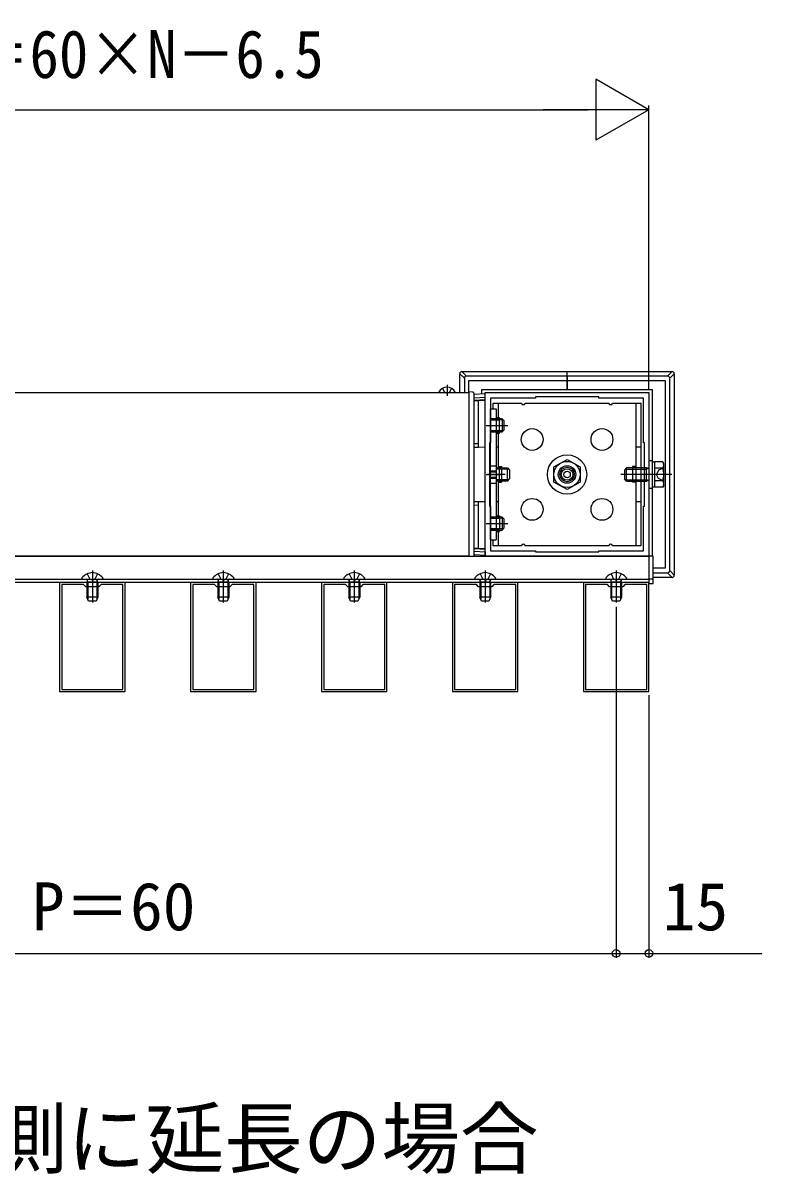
# Model space of a CAD drawing. Units: millimetres, scale not verified. Extents: x -875 to 875, y -1310 to 1300.
# Drawn here: x -389.3 to -220, y -498.8 to -235.1 of the extents above; entities that cross this region are included whole.
import ezdxf
from ezdxf.enums import TextEntityAlignment as Align

# ---------------------------------------------------------------- set-up
doc = ezdxf.new("R2010")
doc.units = ezdxf.units.MM
doc.header["$LTSCALE"] = 4
for name, color, linetype in [('0-1_USER1', 3, 'Continuous'), ('0-2_YKK_11', 7, 'Continuous'), ('0-3_YKK_12', 2, 'Continuous'), ('0-4_YKK_13', 4, 'Continuous'), ('0-5_YKK_D', 6, 'Continuous')]:
    doc.layers.add(name, color=color, linetype=linetype)
doc.styles.add('ＭＳ ゴシック', font='')
doc.styles.get('ＭＳ ゴシック').set_extended_font_data('MS Gothic')

msp = doc.modelspace()

# ---------------------------------------------------------------- linework, layer by layer
at = {"layer": '0-2_YKK_11'}
for points in [[(-283.43, -357.32), (-283.43, -319.82), (-245.93, -319.82), (-245.93, -357.32)], [(-271.93, -356.32), (-257.43, -356.32), (-257.43, -356.07), (-247.18, -356.07), (-247.18, -345.82), (-246.93, -345.82), (-246.93, -331.32), (-247.18, -331.32), (-247.18, -321.07), (-257.43, -321.07), (-257.43, -320.82), (-271.93, -320.82), (-271.93, -321.07), (-282.18, -321.07), (-282.18, -331.32), (-282.43, -331.32), (-282.43, -345.82), (-282.18, -345.82), (-282.18, -356.07), (-271.93, -356.07)], [(-365.93, -388.32), (-365.93, -363.32), (-380.93, -363.32), (-380.93, -388.32)], [(-366.43, -387.82), (-366.43, -363.82), (-371.43, -363.82), (-371.93, -364.32), (-374.93, -364.32), (-375.43, -363.82), (-380.43, -363.82), (-380.43, -387.82)], [(-335.93, -388.32), (-335.93, -363.32), (-350.93, -363.32), (-350.93, -388.32)], [(-336.43, -387.82), (-336.43, -363.82), (-341.43, -363.82), (-341.93, -364.32), (-344.93, -364.32), (-345.43, -363.82), (-350.43, -363.82), (-350.43, -387.82)], [(-305.93, -388.32), (-305.93, -363.32), (-320.93, -363.32), (-320.93, -388.32)], [(-306.43, -387.82), (-306.43, -363.82), (-311.43, -363.82), (-311.93, -364.32), (-314.93, -364.32), (-315.43, -363.82), (-320.43, -363.82), (-320.43, -387.82)], [(-275.93, -388.32), (-275.93, -363.32), (-290.93, -363.32), (-290.93, -388.32)], [(-276.43, -387.82), (-276.43, -363.82), (-281.43, -363.82), (-281.93, -364.32), (-284.93, -364.32), (-285.43, -363.82), (-290.43, -363.82), (-290.43, -387.82)], [(-245.93, -388.32), (-245.93, -363.32), (-260.93, -363.32), (-260.93, -388.32)], [(-246.43, -387.82), (-246.43, -363.82), (-251.43, -363.82), (-251.93, -364.32), (-254.93, -364.32), (-255.43, -363.82), (-260.43, -363.82), (-260.43, -387.82)]]:
    msp.add_lwpolyline(points, close=True, dxfattribs=at)
at = {"layer": '0-3_YKK_12'}
msp.add_line((-470.93, -362.57), (-245.93, -362.57), dxfattribs=at)
for points in [[(-478.93, -319.82), (-287.18, -319.82), (-287.18, -357.32), (-478.93, -357.32)], [(-470.93, -357.32), (-245.93, -357.32), (-245.93, -363.32), (-470.93, -363.32)]]:
    msp.add_lwpolyline(points, close=True, dxfattribs=at)
at = {"layer": '0-4_YKK_13'}
for p, q in [((-289.25, -315.499), (-288.208, -316.541)), ((-289.25, -319.82), (-289.25, -315.499)), ((-287.709, -316.042), (-288.751, -315)), ((-288.751, -315), (-264.68, -315)), ((-264.68, -316.042), (-287.709, -316.042)), ((-264.68, -315), (-240.608, -315)), ((-264.68, -316.042), (-264.68, -315)), ((-264.68, -316.042), (-264.68, -315)), ((-264.68, -316.042), (-264.68, -315)), ((-264.68, -316.541), (-264.68, -316.042)), ((-240.608, -315), (-241.65, -316.042)), ((-241.151, -316.541), (-240.109, -315.499)), ((-240.109, -315.499), (-240.109, -361.642)), ((-293.205, -318.837), (-292.752, -319.745)), ((-292.18, -318.07), (-292.18, -320.549)), ((-291.155, -318.837), (-291.607, -319.745)), ((-288.208, -316.541), (-288.208, -319.82)), ((-264.68, -316.541), (-264.68, -317.07)), ((-264.68, -319.07), (-264.68, -317.07)), ((-264.68, -319.07), (-264.68, -317.07)), ((-264.68, -317.07), (-264.68, -319.07)), ((-241.151, -360.6), (-241.151, -316.541)), ((-293.977, -319.82), (-290.382, -319.82)), ((-292.18, -320.049), (-292.752, -319.745)), ((-292.18, -320.049), (-291.607, -319.745)), ((-285.93, -356.955), (-285.93, -320.185)), ((-285.93, -321.66), (-284.93, -321.599)), ((-284.93, -321.599), (-284.93, -321.457)), ((-284.93, -321.607), (-283.43, -321.515)), ((-284.93, -331.568), (-284.93, -321.599)), ((-283.43, -321.515), (-283.43, -321.365)), ((-282.18, -353.57), (-282.18, -323.57)), ((-282.18, -323.57), (-280.93, -323.57)), ((-280.93, -323.57), (-280.93, -353.57)), ((-280.43, -322.32), (-280.43, -325.52)), ((-255.113, -322.32), (-274.247, -322.32)), ((-248.93, -322.32), (-248.93, -354.82)), ((-282.18, -325.82), (-280.18, -325.82)), ((-282.18, -326.07), (-280.18, -326.07)), ((-280.93, -325.52), (-280.18, -325.52)), ((-280.18, -329.12), (-280.18, -325.52)), ((-279.58, -325.82), (-279.58, -328.82)), ((-279.58, -325.82), (-279.08, -326.32)), ((-279.08, -328.32), (-279.08, -326.32)), ((-283.18, -327.32), (-279.53, -327.32)), ((-282.18, -327.32), (-278.224, -327.32)), ((-282.18, -328.57), (-280.18, -328.57)), ((-282.18, -328.82), (-280.18, -328.82)), ((-280.93, -329.12), (-280.18, -329.12)), ((-280.43, -329.12), (-280.43, -337.331)), ((-279.58, -328.82), (-279.08, -328.32)), ((-284.93, -331.568), (-285.93, -331.577)), ((-283.43, -344.875), (-283.43, -332.266)), ((-280.43, -332.32), (-280.93, -332.32)), ((-247.68, -332.32), (-248.93, -332.32)), ((-282.18, -336.57), (-280.93, -336.57)), ((-280.93, -337.421), (-280.93, -339.72)), ((-280.43, -336.77), (-279.68, -336.77)), ((-280.18, -339.701), (-280.18, -337.421)), ((-279.68, -336.77), (-279.68, -340.37)), ((-278.33, -340.07), (-278.33, -337.07)), ((-278.33, -337.07), (-277.83, -337.57)), ((-251.03, -337.07), (-251.53, -337.57)), ((-251.03, -340.07), (-251.03, -337.07)), ((-249.68, -336.77), (-249.68, -340.37)), ((-248.93, -336.77), (-249.68, -336.77)), ((-246.44, -340.07), (-246.44, -337.07)), ((-245.97, -337.17), (-246.44, -337.07)), ((-245.97, -337.17), (-246.44, -337.34)), ((-245.93, -337.17), (-245.97, -337.17)), ((-245.93, -335.445), (-245.93, -341.695)), ((-244.53, -335.72), (-245.13, -335.72)), ((-244.53, -341.457), (-244.53, -335.684)), ((-242.753, -335.684), (-244.53, -335.684)), ((-242.753, -337.127), (-244.53, -337.127)), ((-242.53, -336.07), (-242.753, -335.684)), ((-242.53, -341.07), (-242.53, -336.07)), ((-283.18, -338.57), (-279.53, -338.57)), ((-278.89, -338.57), (-282.93, -338.57)), ((-282.43, -337.945), (-280.93, -337.945)), ((-282.43, -339.195), (-280.93, -339.195)), ((-282.18, -337.745), (-280.93, -337.745)), ((-282.18, -339.395), (-280.93, -339.395)), ((-280.43, -339.81), (-280.43, -348.02)), ((-278.33, -340.07), (-277.83, -339.57)), ((-277.83, -337.57), (-277.83, -339.57)), ((-240.68, -338.57), (-252.385, -338.57)), ((-251.53, -337.57), (-251.53, -339.57)), ((-251.03, -340.07), (-251.53, -339.57)), ((-245.97, -339.97), (-246.44, -339.8)), ((-245.97, -339.97), (-246.44, -340.07)), ((-245.93, -339.97), (-245.97, -339.97)), ((-242.753, -340.014), (-244.53, -340.014)), ((-282.18, -340.57), (-280.93, -340.57)), ((-280.43, -340.37), (-279.68, -340.37)), ((-248.93, -340.37), (-249.68, -340.37)), ((-245.18, -341.695), (-245.18, -357.32)), ((-245.13, -341.42), (-244.53, -341.42)), ((-242.753, -341.457), (-244.53, -341.457)), ((-242.53, -341.07), (-242.753, -341.457)), ((-284.93, -344.862), (-285.93, -344.853)), ((-284.93, -345.573), (-284.93, -344.862)), ((-283.43, -344.875), (-284.93, -344.862)), ((-283.43, -355.625), (-283.43, -344.875)), ((-280.43, -344.82), (-280.93, -344.82)), ((-247.68, -344.82), (-248.93, -344.82)), ((-285.93, -345.564), (-284.93, -345.573)), ((-284.93, -355.542), (-284.93, -345.573)), ((-280.93, -348.02), (-280.18, -348.02)), ((-280.18, -348.02), (-280.18, -351.62)), ((-283.18, -349.82), (-279.53, -349.82)), ((-282.18, -348.32), (-280.18, -348.32)), ((-282.18, -348.57), (-280.18, -348.57)), ((-282.18, -349.82), (-278.224, -349.82)), ((-279.58, -348.32), (-279.58, -351.32)), ((-279.58, -348.32), (-279.08, -348.82)), ((-279.08, -350.82), (-279.08, -348.82)), ((-282.18, -351.07), (-280.18, -351.07)), ((-282.18, -351.32), (-280.18, -351.32)), ((-280.93, -351.62), (-280.18, -351.62)), ((-280.43, -351.62), (-280.43, -354.82)), ((-279.58, -351.32), (-279.08, -350.82)), ((-284.93, -355.542), (-285.93, -355.48)), ((-283.43, -355.776), (-285.93, -355.623)), ((-283.43, -355.625), (-284.93, -355.534)), ((-284.93, -355.684), (-284.93, -355.542)), ((-283.43, -355.776), (-283.43, -355.625)), ((-283.43, -356.276), (-283.43, -355.776)), ((-282.18, -353.57), (-280.93, -353.57)), ((-274.247, -354.82), (-255.113, -354.82)), ((-285.93, -356.123), (-283.43, -356.276)), ((-285.93, -356.873), (-283.43, -357.026)), ((-283.43, -356.276), (-283.43, -357.026)), ((-373.43, -360.57), (-373.43, -367.92)), ((-343.43, -360.57), (-343.43, -367.92)), ((-313.43, -360.57), (-313.43, -367.92)), ((-283.43, -360.57), (-283.43, -367.92)), ((-253.43, -360.57), (-253.43, -367.92)), ((-244.93, -361.099), (-241.65, -361.099)), ((-241.65, -361.099), (-240.608, -362.141)), ((-240.109, -361.642), (-241.151, -360.6)), ((-375.805, -362.271), (-375.805, -362.32)), ((-375.555, -362.57), (-371.305, -362.57)), ((-374.68, -363.27), (-374.572, -362.973)), ((-372.18, -363.27), (-374.68, -363.27)), ((-374.68, -363.27), (-374.68, -366.72)), ((-374.605, -361.314), (-374.002, -362.523)), ((-374.463, -363.27), (-374.56, -362.809)), ((-374.463, -363.27), (-374.463, -367.18)), ((-373.43, -362.827), (-374.002, -362.523)), ((-373.43, -362.827), (-372.857, -362.523)), ((-372.255, -361.314), (-372.857, -362.523)), ((-372.396, -363.27), (-372.299, -362.809)), ((-372.396, -363.27), (-372.396, -367.18)), ((-372.18, -363.27), (-372.288, -362.973)), ((-372.18, -363.27), (-372.18, -366.72)), ((-371.055, -362.271), (-371.055, -362.32)), ((-345.805, -362.271), (-345.805, -362.32)), ((-345.555, -362.57), (-341.305, -362.57)), ((-344.68, -363.27), (-344.572, -362.973)), ((-342.18, -363.27), (-344.68, -363.27)), ((-344.68, -363.27), (-344.68, -366.72)), ((-344.605, -361.314), (-344.002, -362.523)), ((-344.463, -363.27), (-344.56, -362.809)), ((-344.463, -363.27), (-344.463, -367.18)), ((-343.43, -362.827), (-344.002, -362.523)), ((-343.43, -362.827), (-342.857, -362.523)), ((-342.255, -361.314), (-342.857, -362.523)), ((-342.396, -363.27), (-342.299, -362.809)), ((-342.396, -363.27), (-342.396, -367.18)), ((-342.18, -363.27), (-342.288, -362.973)), ((-342.18, -363.27), (-342.18, -366.72)), ((-341.055, -362.271), (-341.055, -362.32)), ((-315.805, -362.271), (-315.805, -362.32)), ((-315.555, -362.57), (-311.305, -362.57)), ((-314.68, -363.27), (-314.572, -362.973)), ((-312.18, -363.27), (-314.68, -363.27)), ((-314.68, -363.27), (-314.68, -366.72)), ((-314.605, -361.314), (-314.002, -362.523)), ((-314.463, -363.27), (-314.56, -362.809)), ((-314.463, -363.27), (-314.463, -367.18)), ((-313.43, -362.827), (-314.002, -362.523)), ((-313.43, -362.827), (-312.857, -362.523)), ((-312.255, -361.314), (-312.857, -362.523)), ((-312.396, -363.27), (-312.299, -362.809)), ((-312.396, -363.27), (-312.396, -367.18)), ((-312.18, -363.27), (-312.288, -362.973)), ((-312.18, -363.27), (-312.18, -366.72)), ((-311.055, -362.271), (-311.055, -362.32)), ((-285.805, -362.271), (-285.805, -362.32)), ((-285.555, -362.57), (-281.305, -362.57)), ((-284.68, -363.27), (-284.572, -362.973)), ((-282.18, -363.27), (-284.68, -363.27)), ((-284.68, -363.27), (-284.68, -366.72)), ((-284.605, -361.314), (-284.002, -362.523)), ((-284.463, -363.27), (-284.56, -362.809)), ((-284.463, -363.27), (-284.463, -367.18)), ((-283.43, -362.827), (-284.002, -362.523)), ((-283.43, -362.827), (-282.857, -362.523)), ((-282.255, -361.314), (-282.857, -362.523)), ((-282.396, -363.27), (-282.299, -362.809)), ((-282.396, -363.27), (-282.396, -367.18)), ((-282.18, -363.27), (-282.288, -362.973)), ((-282.18, -363.27), (-282.18, -366.72)), ((-281.055, -362.271), (-281.055, -362.32)), ((-255.805, -362.271), (-255.805, -362.32)), ((-255.555, -362.57), (-251.305, -362.57)), ((-254.68, -363.27), (-254.572, -362.973)), ((-252.18, -363.27), (-254.68, -363.27)), ((-254.68, -363.27), (-254.68, -366.72)), ((-254.605, -361.314), (-254.002, -362.523)), ((-254.463, -363.27), (-254.56, -362.809)), ((-254.463, -363.27), (-254.463, -367.18)), ((-253.43, -362.827), (-254.002, -362.523)), ((-253.43, -362.827), (-252.857, -362.523)), ((-252.255, -361.314), (-252.857, -362.523)), ((-252.396, -363.27), (-252.299, -362.809)), ((-252.396, -363.27), (-252.396, -367.18)), ((-252.18, -363.27), (-252.288, -362.973)), ((-252.18, -363.27), (-252.18, -366.72)), ((-251.055, -362.271), (-251.055, -362.32)), ((-244.93, -362.57), (-245.93, -362.57)), ((-240.608, -362.141), (-244.93, -362.141)), ((-372.18, -366.72), (-374.68, -366.72)), ((-374.28, -367.57), (-374.68, -366.72)), ((-372.58, -367.57), (-374.28, -367.57)), ((-372.18, -366.72), (-372.58, -367.57)), ((-342.18, -366.72), (-344.68, -366.72)), ((-344.28, -367.57), (-344.68, -366.72)), ((-342.58, -367.57), (-344.28, -367.57)), ((-342.18, -366.72), (-342.58, -367.57)), ((-312.18, -366.72), (-314.68, -366.72)), ((-314.28, -367.57), (-314.68, -366.72)), ((-312.58, -367.57), (-314.28, -367.57)), ((-312.18, -366.72), (-312.58, -367.57)), ((-282.18, -366.72), (-284.68, -366.72)), ((-284.28, -367.57), (-284.68, -366.72)), ((-282.58, -367.57), (-284.28, -367.57)), ((-282.18, -366.72), (-282.58, -367.57)), ((-252.18, -366.72), (-254.68, -366.72)), ((-254.28, -367.57), (-254.68, -366.72)), ((-252.58, -367.57), (-254.28, -367.57)), ((-252.18, -366.72), (-252.58, -367.57))]:
    msp.add_line(p, q, dxfattribs=at)
for points in [[(-241.65, -316.042), (-264.68, -316.042), (-264.68, -316.541)], [(-264.68, -316.042), (-264.68, -316.541), (-264.68, -317.07)], [(-287.18, -319.82), (-287.18, -317.07), (-264.68, -317.07), (-264.68, -316.541)], [(-284.18, -320.161), (-284.18, -319.07), (-264.68, -319.07)], [(-264.68, -317.07), (-242.18, -317.07), (-242.18, -360.07), (-244.93, -360.07)], [(-264.68, -319.07), (-245.18, -319.07), (-245.18, -335.445)], [(-286.403, -319.686), (-287.18, -319.645), (-287.18, -319.895), (-287.18, -357.246), (-287.18, -357.32)], [(-285.93, -321.018), (-283.43, -320.865), (-283.43, -320.115), (-285.93, -320.268)], [(-285.93, -321.518), (-283.43, -321.365), (-283.43, -320.865)], [(-284.93, -332.279), (-283.43, -332.266), (-283.43, -321.515)], [(-275.113, -322.32), (-281.68, -322.32), (-281.68, -323.57)], [(-254.247, -354.82), (-247.68, -354.82), (-247.68, -322.32), (-254.247, -322.32)], [(-279.58, -325.82), (-279.98, -325.82), (-282.18, -325.82)], [(-279.31, -326.09), (-279.98, -326.09), (-282.18, -326.09)], [(-279.31, -328.55), (-279.98, -328.55), (-282.18, -328.55)], [(-282.18, -328.82), (-279.98, -328.82), (-279.58, -328.82)], [(-285.93, -332.288), (-284.93, -332.279), (-284.93, -331.568)], [(-280.93, -337.07), (-278.73, -337.07), (-278.33, -337.07)], [(-278.06, -337.34), (-278.73, -337.34), (-280.93, -337.34)], [(-251.3, -337.34), (-250.63, -337.34), (-246.44, -337.34)], [(-246.44, -337.07), (-250.63, -337.07), (-251.03, -337.07)], [(-245.93, -341.695), (-245.13, -341.695), (-245.13, -335.445), (-245.93, -335.445)], [(-242.528, -337.045), (-243.707, -337.62), (-244.212, -338.57)], [(-278.06, -339.8), (-278.73, -339.8), (-280.93, -339.8)], [(-278.33, -340.07), (-278.73, -340.07), (-280.93, -340.07)], [(-251.3, -339.8), (-250.63, -339.8), (-246.44, -339.8)], [(-251.03, -340.07), (-250.63, -340.07), (-246.44, -340.07)], [(-242.528, -340.095), (-243.707, -339.52), (-244.212, -338.57)], [(-279.58, -348.32), (-279.98, -348.32), (-282.18, -348.32)], [(-279.31, -348.59), (-279.98, -348.59), (-282.18, -348.59)], [(-279.31, -351.05), (-279.98, -351.05), (-282.18, -351.05)], [(-282.18, -351.32), (-279.98, -351.32), (-279.58, -351.32)], [(-281.68, -353.57), (-281.68, -354.82), (-275.113, -354.82)]]:
    msp.add_lwpolyline(points, dxfattribs=at)
for points in [[(-267.68, -336.838), (-264.68, -335.106), (-261.68, -336.838), (-261.68, -340.302), (-264.68, -342.034), (-267.68, -340.302)], [(-244.93, -357.32), (-245.93, -357.32), (-245.93, -363.57), (-244.93, -363.57)]]:
    msp.add_lwpolyline(points, close=True, dxfattribs=at)
for centre, radius in [((-272.68, -330.57), 2.5), ((-256.68, -330.57), 2.5), ((-264.68, -338.57), 4.5), ((-264.68, -338.57), 3), ((-264.68, -338.57), 2), ((-264.68, -338.57), 1.662), ((-264.68, -338.57), 1.325), ((-264.68, -338.57), 0.75), ((-272.68, -346.57), 2.5), ((-256.68, -346.57), 2.5)]:
    msp.add_circle(centre, radius, dxfattribs=at)
for centre, radius, start, end in [((-287.707, -316.543), 0.501, 90.24971, 179.75029), ((-241.652, -316.543), 0.501, 0.24971, 89.75029), ((-292.18, -320.67), 2.1, 27.28096, 152.71904), ((-293.977, -319.743), 0.0772, 152.71904, 270), ((-290.382, -319.743), 0.0772, 270, 27.28096), ((-286.43, -320.185), 0.5, 0, 87), ((-274.68, -322.07), 0.5, 210, 330), ((-254.68, -322.07), 0.5, 210, 330), ((-280.555, -338.07), 0.75, 60.00006, 119.99994), ((-243.808, -336.405), 1.278, 325.61708, 34.38292), ((-247.307, -338.57), 4.777, 342.41276, 17.58724), ((-280.555, -339.07), 0.75, 240.00006, 299.99994), ((-243.808, -340.735), 1.278, 325.61708, 34.38292), ((-274.68, -355.07), 0.5, 30, 150), ((-254.68, -355.07), 0.5, 30, 150), ((-286.43, -356.955), 0.5, 313.11496, 0), ((-373.43, -364.02), 2.95, 36.38156, 143.61844), ((-343.43, -364.02), 2.95, 36.38156, 143.61844), ((-313.43, -364.02), 2.95, 36.38156, 143.61844), ((-283.43, -364.02), 2.95, 36.38156, 143.61844), ((-253.43, -364.02), 2.95, 36.38156, 143.61844), ((-241.652, -360.598), 0.501, 270.24971, 359.75029), ((-375.555, -362.32), 0.25, 180, 270), ((-374.853, -362.87), 0.3, 340.03043, 90), ((-372.006, -362.87), 0.3, 90, 199.96957), ((-371.305, -362.32), 0.25, 270, 0), ((-345.555, -362.32), 0.25, 180, 270), ((-344.853, -362.87), 0.3, 340.03043, 90), ((-342.006, -362.87), 0.3, 90, 199.96957), ((-341.305, -362.32), 0.25, 270, 0), ((-315.555, -362.32), 0.25, 180, 270), ((-314.853, -362.87), 0.3, 340.03043, 90), ((-312.006, -362.87), 0.3, 90, 199.96957), ((-311.305, -362.32), 0.25, 270, 0), ((-285.555, -362.32), 0.25, 180, 270), ((-284.853, -362.87), 0.3, 340.03043, 90), ((-282.006, -362.87), 0.3, 90, 199.96957), ((-281.305, -362.32), 0.25, 270, 0), ((-255.555, -362.32), 0.25, 180, 270), ((-254.853, -362.87), 0.3, 340.03043, 90), ((-252.006, -362.87), 0.3, 90, 199.96957), ((-251.305, -362.32), 0.25, 270, 0)]:
    msp.add_arc(centre, radius, start, end, dxfattribs=at)
for centre, major_axis in [((-288.749, -315.501), (-0.355, 0.355)), ((-240.61, -315.501), (0.355, 0.355)), ((-240.61, -361.64), (0.355, -0.355))]:
    msp.add_ellipse(centre, major_axis=major_axis, ratio=0.99628, start_param=5.4996506, end_param=7.06672, dxfattribs=at)
at = {"layer": '0-5_YKK_D'}
for p, q in [((-245.93, -255), (-258.054, -248)), ((-258.054, -248), (-258.054, -262)), ((-468.68, -255), (-259.93, -255)), ((-245.93, -255), (-270.178, -255)), ((-245.93, -255), (-258.054, -262)), ((-245.93, -318.97), (-245.93, -254)), ((-253.43, -368.92), (-253.43, -449.32)), ((-253.43, -368.92), (-253.43, -449.32)), ((-245.93, -389.17), (-245.93, -449.32)), ((-463.43, -448.32), (-253.43, -448.32))]:
    msp.add_line(p, q, dxfattribs=at)
msp.add_lwpolyline([(-253.43, -448.32), (-245.93, -448.32), (-220.021, -448.32)], dxfattribs=at)
for centre in [(-253.43, -448.32), (-253.43, -448.32), (-245.93, -448.32)]:
    msp.add_circle(centre, 0.875, dxfattribs=at)

# ---------------------------------------------------------------- texts
at = {"layer": '0-1_USER1', "style": 'ＭＳ ゴシック'}
msp.add_text('・宅配ﾎﾞｯｸｽｽｸﾘｰﾝ ｽﾄﾗｲﾌﾟ格子 ﾎﾟｽﾃｨﾓ 宅配ﾎﾞｯｸｽの両側に延長の場合', height=13.2, dxfattribs=at).set_placement((-829.295, -501.273), align=Align.BOTTOM_LEFT)
at = {"layer": '0-5_YKK_D', "style": 'ＭＳ ゴシック', "width": 0.9}
msp.add_text('出来幅：W2＝60×N－6.5', height=11, dxfattribs=at).set_placement((-468.815, -251.04), align=Align.BOTTOM_LEFT)
at = {"layer": '0-5_YKK_D', "style": 'ＭＳ ゴシック'}
for s, p in [('P＝60', (-387.279, -446.32)), ('15', (-242.731, -446.32))]:
    msp.add_text(s, height=11, dxfattribs=at).set_placement(p, align=Align.BOTTOM_LEFT)

doc.saveas('drawing.dxf')
